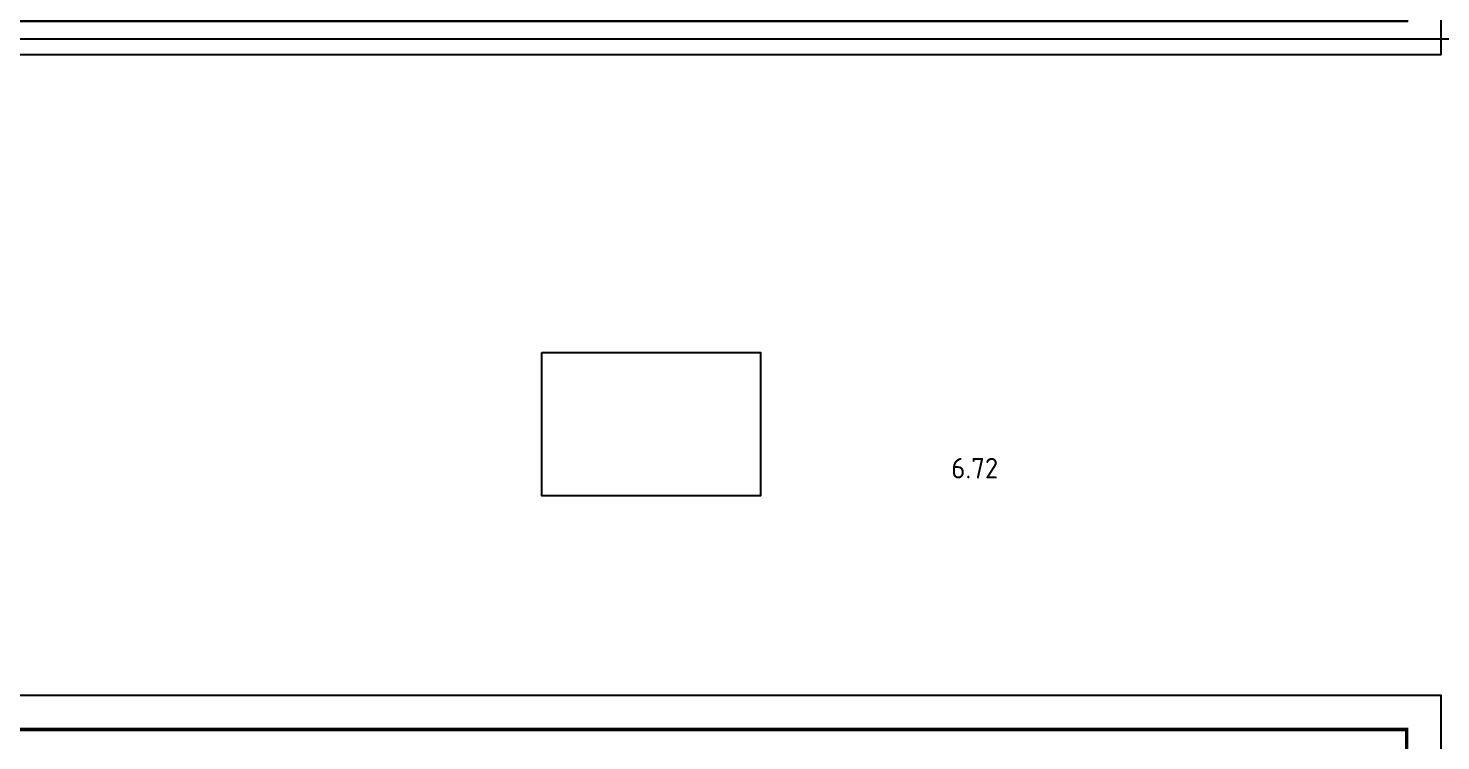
# Model space of a CAD drawing. Header units: millimetres. Extents: x -114775 to 99427, y -123028 to 12078.
# Drawn here: x 22456 to 43128, y -84962 to -74528 of the extents above; entities that cross this region are included whole.
import ezdxf

# ---------------------------------------------------------------- set-up
doc = ezdxf.new("R2010")
doc.units = ezdxf.units.MM
doc.header["$LTSCALE"] = 1000
for name, color, linetype in [('BORDER', 7, 'CONTINUOUS'), ('DIM', 3, 'CONTINUOUS'), ('S-ANNO-REVS', 1, 'CONTINUOUS'), ('S-降板', 143, 'CONTINUOUS')]:
    doc.layers.add(name, color=color, linetype=linetype)
doc.styles.get("Standard").update_dxf_attribs({"font": 'tssdeng.shx', "bigfont": 'tssdchn.shx'})

# ---------------------------------------------------------------- blocks, each defined once
blk = doc.blocks.new('B20190222130906')
at = {"layer": 'BORDER'}
blk.add_lwpolyline([(0, 0), (0, 21000), (29700, 21000), (29700, 0)], close=True, dxfattribs=at)
at = {"layer": 'BORDER', "const_width": 50}
blk.add_lwpolyline([(2500, 500), (2500, 20500), (29200, 20500), (29200, 500)], close=True, dxfattribs=at)

msp = doc.modelspace()

# ---------------------------------------------------------------- linework, layer by layer
at = {"layer": 'S-ANNO-REVS'}
msp.add_xline((50314.1, -74684.8), (1, 0), dxfattribs=at)
at = {"layer": 'S-降板'}
msp.add_lwpolyline([(29974, -79274.7), (33174, -79274.7), (33174, -81374.7), (29974, -81374.7)], close=True, dxfattribs=at)

# ---------------------------------------------------------------- block references
at = {"layer": 'DIM'}
for p in [(13428.1, -74917.2), (13428.1, -105296.3)]:
    msp.add_blockref('B20190222130906', p, dxfattribs=at)

# ---------------------------------------------------------------- texts
at = {"layer": 'S-降板'}
msp.add_text('6.72', height=300, dxfattribs=at).set_placement((35964.8, -81119.7))

doc.saveas('drawing.dxf')
